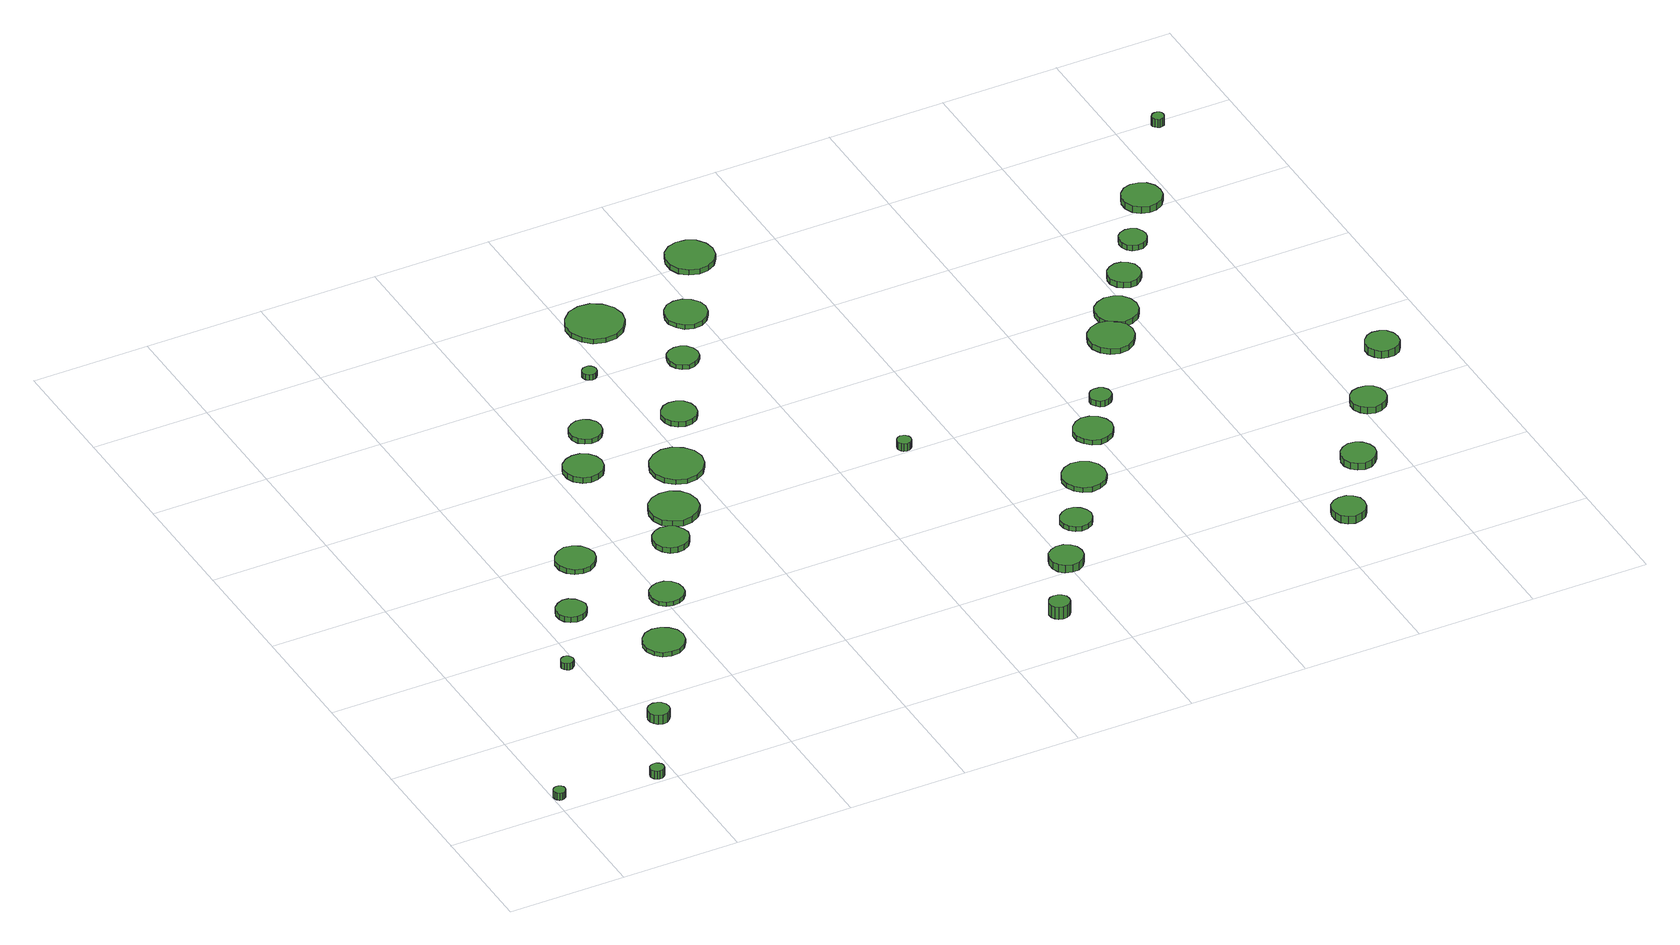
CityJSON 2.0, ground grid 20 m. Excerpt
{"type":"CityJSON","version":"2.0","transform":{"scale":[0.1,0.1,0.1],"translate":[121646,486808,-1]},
"CityObjects":{
"tree1":{"type":"SolitaryVegetationObject","attributes":{"function":"something"},"geometry":[{"type":"MultiSurface","lod":"1","boundaries":[[[0,1,2,3,4,5,6,7,8,9,10,11,12,13,14]],[[15,16,17,18,19,20,21,22,23,24,25,26,27,28,29]],[[0,29,28,1]],[[1,28,27,2]],[[2,27,26,3]],[[3,26,25,4]],[[4,25,24,5]],[[5,24,23,6]],[[6,23,22,7]],[[7,22,21,8]],[[8,21,20,9]],[[9,20,19,10]],[[10,19,18,11]],[[11,18,17,12]],[[12,17,16,13]],[[13,16,15,14]],[[14,15,29,0]]]}]},
"tree2":{"type":"SolitaryVegetationObject","attributes":{"function":"something"},"geometry":[{"type":"MultiSurface","lod":"1","boundaries":[[[30,31,32,33,34,35,36,37,38,39,40,41,42,43,44]],[[45,46,47,48,49,50,51,52,53,54,55,56,57,58,59]],[[30,59,58,31]],[[31,58,57,32]],[[32,57,56,33]],[[33,56,55,34]],[[34,55,54,35]],[[35,54,53,36]],[[36,53,52,37]],[[37,52,51,38]],[[38,51,50,39]],[[39,50,49,40]],[[40,49,48,41]],[[41,48,47,42]],[[42,47,46,43]],[[43,46,45,44]],[[44,45,59,30]]]}]},
"tree3":{"type":"SolitaryVegetationObject","attributes":{"function":"something"},"geometry":[{"type":"MultiSurface","lod":"1","boundaries":[[[60,61,62,63,64,65,66,67,68,69,70,71,72,73,74]],[[75,76,77,78,79,80,81,82,83,84,85,86,87,88,89]],[[60,89,88,61]],[[61,88,87,62]],[[62,87,86,63]],[[63,86,85,64]],[[64,85,84,65]],[[65,84,83,66]],[[66,83,82,67]],[[67,82,81,68]],[[68,81,80,69]],[[69,80,79,70]],[[70,79,78,71]],[[71,78,77,72]],[[72,77,76,73]],[[73,76,75,74]],[[74,75,89,60]]]}]},
"tree4":{"type":"SolitaryVegetationObject","attributes":{"function":"something"},"geometry":[{"type":"MultiSurface","lod":"1","boundaries":[[[90,91,92,93,94,95,96,97,98,99,100,101,102,103,104]],[[105,106,107,108,109,110,111,112,113,114,115,116,117,118,119]],[[90,119,118,91]],[[91,118,117,92]],[[92,117,116,93]],[[93,116,115,94]],[[94,115,114,95]],[[95,114,113,96]],[[96,113,112,97]],[[97,112,111,98]],[[98,111,110,99]],[[99,110,109,100]],[[100,109,108,101]],[[101,108,107,102]],[[102,107,106,103]],[[103,106,105,104]],[[104,105,119,90]]]}]},
"tree5":{"type":"SolitaryVegetationObject","attributes":{"function":"something"},"geometry":[{"type":"MultiSurface","lod":"1","boundaries":[[[120,121,122,123,124,125,126,127,128,129,130,131,132,133,134]],[[135,136,137,138,139,140,141,142,143,144,145,146,147,148,149]],[[120,149,148,121]],[[121,148,147,122]],[[122,147,146,123]],[[123,146,145,124]],[[124,145,144,125]],[[125,144,143,126]],[[126,143,142,127]],[[127,142,141,128]],[[128,141,140,129]],[[129,140,139,130]],[[130,139,138,131]],[[131,138,137,132]],[[132,137,136,133]],[[133,136,135,134]],[[134,135,149,120]]]}]},
"tree6":{"type":"SolitaryVegetationObject","attributes":{"function":"something"},"geometry":[{"type":"MultiSurface","lod":"1","boundaries":[[[150,151,152,153,154,155,156,157,158,159,160,161,162,163,164]],[[165,166,167,168,169,170,171,172,173,174,175,176,177,178,179]],[[150,179,178,151]],[[151,178,177,152]],[[152,177,176,153]],[[153,176,175,154]],[[154,175,174,155]],[[155,174,173,156]],[[156,173,172,157]],[[157,172,171,158]],[[158,171,170,159]],[[159,170,169,160]],[[160,169,168,161]],[[161,168,167,162]],[[162,167,166,163]],[[163,166,165,164]],[[164,165,179,150]]]}]},
"tree7":{"type":"SolitaryVegetationObject","attributes":{"function":"something"},"geometry":[{"type":"MultiSurface","lod":"1","boundaries":[[[180,181,182,183,184,185,186,187,188,189,190,191,192,193,194]],[[195,196,197,198,199,200,201,202,203,204,205,206,207,208,209]],[[180,209,208,181]],[[181,208,207,182]],[[182,207,206,183]],[[183,206,205,184]],[[184,205,204,185]],[[185,204,203,186]],[[186,203,202,187]],[[187,202,201,188]],[[188,201,200,189]],[[189,200,199,190]],[[190,199,198,191]],[[191,198,197,192]],[[192,197,196,193]],[[193,196,195,194]],[[194,195,209,180]]]}]},
"tree8":{"type":"SolitaryVegetationObject","attributes":{"function":"something"},"geometry":[{"type":"MultiSurface","lod":"1","boundaries":[[[210,211,212,213,214,215,216,217,218,219,220,221,222,223,224]],[[225,226,227,228,229,230,231,232,233,234,235,236,237,238,239]],[[210,239,238,211]],[[211,238,237,212]],[[212,237,236,213]],[[213,236,235,214]],[[214,235,234,215]],[[215,234,233,216]],[[216,233,232,217]],[[217,232,231,218]],[[218,231,230,219]],[[219,230,229,220]],[[220,229,228,221]],[[221,228,227,222]],[[222,227,226,223]],[[223,226,225,224]],[[224,225,239,210]]]}]},
"tree9":{"type":"SolitaryVegetationObject","attributes":{"function":"something"}},
"tree10":{"type":"SolitaryVegetationObject","attributes":{"function":"something"},"geometry":[{"type":"MultiSurface","lod":"1","boundaries":[[[240,241,242,243,244,245,246,247,248,249,250,251,252,253,254]],[[255,256,257,258,259,260,261,262,263,264,265,266,267,268,269]],[[240,269,268,241]],[[241,268,267,242]],[[242,267,266,243]],[[243,266,265,244]],[[244,265,264,245]],[[245,264,263,246]],[[246,263,262,247]],[[247,262,261,248]],[[248,261,260,249]],[[249,260,259,250]],[[250,259,258,251]],[[251,258,257,252]],[[252,257,256,253]],[[253,256,255,254]],[[254,255,269,240]]]}]},
"tree11":{"type":"SolitaryVegetationObject","attributes":{"function":"something"},"geometry":[{"type":"MultiSurface","lod":"1","boundaries":[[[270,271,272,273,274,275,276,277,278,279,280,281,282,283,284]],[[285,286,287,288,289,290,291,292,293,294,295,296,297,298,299]],[[270,299,298,271]],[[271,298,297,272]],[[272,297,296,273]],[[273,296,295,274]],[[274,295,294,275]],[[275,294,293,276]],[[276,293,292,277]],[[277,292,291,278]],[[278,291,290,279]],[[279,290,289,280]],[[280,289,288,281]],[[281,288,287,282]],[[282,287,286,283]],[[283,286,285,284]],[[284,285,299,270]]]}]},
"tree12":{"type":"SolitaryVegetationObject","attributes":{"function":"something"},"geometry":[{"type":"MultiSurface","lod":"1","boundaries":[[[300,301,302,303,304,305,306,307,308,309,310,311,312,313,314]],[[315,316,317,318,319,320,321,322,323,324,325,326,327,328,329]],[[300,329,328,301]],[[301,328,327,302]],[[302,327,326,303]],[[303,326,325,304]],[[304,325,324,305]],[[305,324,323,306]],[[306,323,322,307]],[[307,322,321,308]],[[308,321,320,309]],[[309,320,319,310]],[[310,319,318,311]],[[311,318,317,312]],[[312,317,316,313]],[[313,316,315,314]],[[314,315,329,300]]]}]},
"tree13":{"type":"SolitaryVegetationObject","attributes":{"function":"something"},"geometry":[{"type":"MultiSurface","lod":"1","boundaries":[[[330,331,332,333,334,335,336,337,338,339,340,341,342,343,344]],[[345,346,347,348,349,350,351,352,353,354,355,356,357,358,359]],[[330,359,358,331]],[[331,358,357,332]],[[332,357,356,333]],[[333,356,355,334]],[[334,355,354,335]],[[335,354,353,336]],[[336,353,352,337]],[[337,352,351,338]],[[338,351,350,339]],[[339,350,349,340]],[[340,349,348,341]],[[341,348,347,342]],[[342,347,346,343]],[[343,346,345,344]],[[344,345,359,330]]]}]},
"tree14":{"type":"SolitaryVegetationObject","attributes":{"function":"something"},"geometry":[{"type":"MultiSurface","lod":"1","boundaries":[[[360,361,362,363,364,365,366,367,368,369,370,371,372,373,374]],[[375,376,377,378,379,380,381,382,383,384,385,386,387,388,389]],[[360,389,388,361]],[[361,388,387,362]],[[362,387,386,363]],[[363,386,385,364]],[[364,385,384,365]],[[365,384,383,366]],[[366,383,382,367]],[[367,382,381,368]],[[368,381,380,369]],[[369,380,379,370]],[[370,379,378,371]],[[371,378,377,372]],[[372,377,376,373]],[[373,376,375,374]],[[374,375,389,360]]]}]},
"tree15":{"type":"SolitaryVegetationObject","attributes":{"function":"something"},"geometry":[{"type":"MultiSurface","lod":"1","boundaries":[[[390,391,392,393,394,395,396,397,398,399,400,401,402,403,404]],[[405,406,407,408,409,410,411,412,413,414,415,416,417,418,419]],[[390,419,418,391]],[[391,418,417,392]],[[392,417,416,393]],[[393,416,415,394]],[[394,415,414,395]],[[395,414,413,396]],[[396,413,412,397]],[[397,412,411,398]],[[398,411,410,399]],[[399,410,409,400]],[[400,409,408,401]],[[401,408,407,402]],[[402,407,406,403]],[[403,406,405,404]],[[404,405,419,390]]]}]},
"tree16":{"type":"SolitaryVegetationObject","attributes":{"function":"something"},"geometry":[{"type":"MultiSurface","lod":"1","boundaries":[[[420,421,422,423,424,425,426,427,428,429,430,431,432,433,434]],[[435,436,437,438,439,440,441,442,443,444,445,446,447,448,449]],[[420,449,448,421]],[[421,448,447,422]],[[422,447,446,423]],[[423,446,445,424]],[[424,445,444,425]],[[425,444,443,426]],[[426,443,442,427]],[[427,442,441,428]],[[428,441,440,429]],[[429,440,439,430]],[[430,439,438,431]],[[431,438,437,432]],[[432,437,436,433]],[[433,436,435,434]],[[434,435,449,420]]]}]},
"tree17":{"type":"SolitaryVegetationObject","attributes":{"function":"something"},"geometry":[{"type":"MultiSurface","lod":"1","boundaries":[[[450,451,452,453,454,455,456,457,458,459,460,461,462,463,464]],[[465,466,467,468,469,470,471,472,473,474,475,476,477,478,479]],[[450,479,478,451]],[[451,478,477,452]],[[452,477,476,453]],[[453,476,475,454]],[[454,475,474,455]],[[455,474,473,456]],[[456,473,472,457]],[[457,472,471,458]],[[458,471,470,459]],[[459,470,469,460]],[[460,469,468,461]],[[461,468,467,462]],[[462,467,466,463]],[[463,466,465,464]],[[464,465,479,450]]]}]},
"tree18":{"type":"SolitaryVegetationObject","attributes":{"function":"something"},"geometry":[{"type":"MultiSurface","lod":"1","boundaries":[[[480,481,482,483,484,485,486,487,488,489,490,491,492,493,494]],[[495,496,497,498,499,500,501,502,503,504,505,506,507,508,509]],[[480,509,508,481]],[[481,508,507,482]],[[482,507,506,483]],[[483,506,505,484]],[[484,505,504,485]],[[485,504,503,486]],[[486,503,502,487]],[[487,502,501,488]],[[488,501,500,489]],[[489,500,499,490]],[[490,499,498,491]],[[491,498,497,492]],[[492,497,496,493]],[[493,496,495,494]],[[494,495,509,480]]]}]},
"tree19":{"type":"SolitaryVegetationObject","attributes":{"function":"something"},"geometry":[{"type":"MultiSurface","lod":"1","boundaries":[[[510,511,512,513,514,515,516,517,518,519,520,521,522,523,524]],[[525,526,527,528,529,530,531,532,533,534,535,536,537,538,539]],[[510,539,538,511]],[[511,538,537,512]],[[512,537,536,513]],[[513,536,535,514]],[[514,535,534,515]],[[515,534,533,516]],[[516,533,532,517]],[[517,532,531,518]],[[518,531,530,519]],[[519,530,529,520]],[[520,529,528,521]],[[521,528,527,522]],[[522,527,526,523]],[[523,526,525,524]],[[524,525,539,510]]]}]},
"tree20":{"type":"SolitaryVegetationObject","attributes":{"function":"something"},"geometry":[{"type":"MultiSurface","lod":"1","boundaries":[[[540,541,542,543,544,545,546,547,548,549,550,551,552,553,554]],[[555,556,557,558,559,560,561,562,563,564,565,566,567,568,569]],[[540,569,568,541]],[[541,568,567,542]],[[542,567,566,543]],[[543,566,565,544]],[[544,565,564,545]],[[545,564,563,546]],[[546,563,562,547]],[[547,562,561,548]],[[548,561,560,549]],[[549,560,559,550]],[[550,559,558,551]],[[551,558,557,552]],[[552,557,556,553]],[[553,556,555,554]],[[554,555,569,540]]]}]},
"tree21":{"type":"SolitaryVegetationObject","attributes":{"function":"something"},"geometry":[{"type":"MultiSurface","lod":"1","boundaries":[[[570,571,572,573,574,575,576,577,578,579,580,581,582,583,584]],[[585,586,587,588,589,590,591,592,593,594,595,596,597,598,599]],[[570,599,598,571]],[[571,598,597,572]],[[572,597,596,573]],[[573,596,595,574]],[[574,595,594,575]],[[575,594,593,576]],[[576,593,592,577]],[[577,592,591,578]],[[578,591,590,579]],[[579,590,589,580]],[[580,589,588,581]],[[581,588,587,582]],[[582,587,586,583]],[[583,586,585,584]],[[584,585,599,570]]]}]},
"tree22":{"type":"SolitaryVegetationObject","attributes":{"function":"something"},"geometry":[{"type":"MultiSurface","lod":"1","boundaries":[[[600,601,602,603,604,605,606,607,608,609,610,611,612,613,614]],[[615,616,617,618,619,620,621,622,623,624,625,626,627,628,629]],[[600,629,628,601]],[[601,628,627,602]],[[602,627,626,603]],[[603,626,625,604]],[[604,625,624,605]],[[605,624,623,606]],[[606,623,622,607]],[[607,622,621,608]],[[608,621,620,609]],[[609,620,619,610]],[[610,619,618,611]],[[611,618,617,612]],[[612,617,616,613]],[[613,616,615,614]],[[614,615,629,600]]]}]},
"tree23":{"type":"SolitaryVegetationObject","attributes":{"function":"something"}},
"tree24":{"type":"SolitaryVegetationObject","attributes":{"function":"something"},"geometry":[{"type":"MultiSurface","lod":"1","boundaries":[[[630,631,632,633,634,635,636,637,638,639,640,641,642,643,644]],[[645,646,647,648,649,650,651,652,653,654,655,656,657,658,659]],[[630,659,658,631]],[[631,658,657,632]],[[632,657,656,633]],[[633,656,655,634]],[[634,655,654,635]],[[635,654,653,636]],[[636,653,652,637]],[[637,652,651,638]],[[638,651,650,639]],[[639,650,649,640]],[[640,649,648,641]],[[641,648,647,642]],[[642,647,646,643]],[[643,646,645,644]],[[644,645,659,630]]]}]},
"tree25":{"type":"SolitaryVegetationObject","attributes":{"function":"something"},"geometry":[{"type":"MultiSurface","lod":"1","boundaries":[[[660,661,662,663,664,665,666,667,668,669,670,671,672,673,674]],[[675,676,677,678,679,680,681,682,683,684,685,686,687,688,689]],[[660,689,688,661]],[[661,688,687,662]],[[662,687,686,663]],[[663,686,685,664]],[[664,685,684,665]],[[665,684,683,666]],[[666,683,682,667]],[[667,682,681,668]],[[668,681,680,669]],[[669,680,679,670]],[[670,679,678,671]],[[671,678,677,672]],[[672,677,676,673]],[[673,676,675,674]],[[674,675,689,660]]]}]},
"tree26":{"type":"SolitaryVegetationObject","attributes":{"function":"something"},"geometry":[{"type":"MultiSurface","lod":"1","boundaries":[[[690,691,692,693,694,695,696,697,698,699,700,701,702,703,704]],[[705,706,707,708,709,710,711,712,713,714,715,716,717,718,719]],[[690,719,718,691]],[[691,718,717,692]],[[692,717,716,693]],[[693,716,715,694]],[[694,715,714,695]],[[695,714,713,696]],[[696,713,712,697]],[[697,712,711,698]],[[698,711,710,699]],[[699,710,709,700]],[[700,709,708,701]],[[701,708,707,702]],[[702,707,706,703]],[[703,706,705,704]],[[704,705,719,690]]]}]},
"tree27":{"type":"SolitaryVegetationObject","attributes":{"function":"something"},"geometry":[{"type":"MultiSurface","lod":"1","boundaries":[[[720,721,722,723,724,725,726,727,728,729,730,731,732,733,734]],[[735,736,737,738,739,740,741,742,743,744,745,746,747,748,749]],[[720,749,748,721]],[[721,748,747,722]],[[722,747,746,723]],[[723,746,745,724]],[[724,745,744,725]],[[725,744,743,726]],[[726,743,742,727]],[[727,742,741,728]],[[728,741,740,729]],[[729,740,739,730]],[[730,739,738,731]],[[731,738,737,732]],[[732,737,736,733]],[[733,736,735,734]],[[734,735,749,720]]]}]},
"tree28":{"type":"SolitaryVegetationObject","attributes":{"function":"something"},"geometry":[{"type":"MultiSurface","lod":"1","boundaries":[[[750,751,752,753,754,755,756,757,758,759,760,761,762,763,764]],[[765,766,767,768,769,770,771,772,773,774,775,776,777,778,779]],[[750,779,778,751]],[[751,778,777,752]],[[752,777,776,753]],[[753,776,775,754]],[[754,775,774,755]],[[755,774,773,756]],[[756,773,772,757]],[[757,772,771,758]],[[758,771,770,759]],[[759,770,769,760]],[[760,769,768,761]],[[761,768,767,762]],[[762,767,766,763]],[[763,766,765,764]],[[764,765,779,750]]]}]},
"tree29":{"type":"SolitaryVegetationObject","attributes":{"function":"something"},"geometry":[{"type":"MultiSurface","lod":"1","boundaries":[[[780,781,782,783,784,785,786,787,788,789,790,791,792,793,794]],[[795,796,797,798,799,800,801,802,803,804,805,806,807,808,809]],[[780,809,808,781]],[[781,808,807,782]],[[782,807,806,783]],[[783,806,805,784]],[[784,805,804,785]],[[785,804,803,786]],[[786,803,802,787]],[[787,802,801,788]],[[788,801,800,789]],[[789,800,799,790]],[[790,799,798,791]],[[791,798,797,792]],[[792,797,796,793]],[[793,796,795,794]],[[794,795,809,780]]]}]},
"tree30":{"type":"SolitaryVegetationObject","attributes":{"function":"something"},"geometry":[{"type":"MultiSurface","lod":"1","boundaries":[[[810,811,812,813,814,815,816,817,818,819,820,821,822,823,824]],[[825,826,827,828,829,830,831,832,833,834,835,836,837,838,839]],[[810,839,838,811]],[[811,838,837,812]],[[812,837,836,813]],[[813,836,835,814]],[[814,835,834,815]],[[815,834,833,816]],[[816,833,832,817]],[[817,832,831,818]],[[818,831,830,819]],[[819,830,829,820]],[[820,829,828,821]],[[821,828,827,822]],[[822,827,826,823]],[[823,826,825,824]],[[824,825,839,810]]]}]},
"tree31":{"type":"SolitaryVegetationObject","attributes":{"function":"something"},"geometry":[{"type":"MultiSurface","lod":"1","boundaries":[[[840,841,842,843,844,845,846,847,848,849,850,851,852,853,854]],[[855,856,857,858,859,860,861,862,863,864,865,866,867,868,869]],[[840,869,868,841]],[[841,868,867,842]],[[842,867,866,843]],[[843,866,865,844]],[[844,865,864,845]],[[845,864,863,846]],[[846,863,862,847]],[[847,862,861,848]],[[848,861,860,849]],[[849,860,859,850]],[[850,859,858,851]],[[851,858,857,852]],[[852,857,856,853]],[[853,856,855,854]],[[854,855,869,840]]]}]},
"tree32":{"type":"SolitaryVegetationObject","attributes":{"function":"something"},"geometry":[{"type":"MultiSurface","lod":"1","boundaries":[[[870,871,872,873,874,875,876,877,878,879,880,881,882,883,884]],[[885,886,887,888,889,890,891,892,893,894,895,896,897,898,899]],[[870,899,898,871]],[[871,898,897,872]],[[872,897,896,873]],[[873,896,895,874]],[[874,895,894,875]],[[875,894,893,876]],[[876,893,892,877]],[[877,892,891,878]],[[878,891,890,879]],[[879,890,889,880]],[[880,889,888,881]],[[881,888,887,882]],[[882,887,886,883]],[[883,886,885,884]],[[884,885,899,870]]]}]},
"tree33":{"type":"SolitaryVegetationObject","attributes":{"function":"something"},"geometry":[{"type":"MultiSurface","lod":"1","boundaries":[[[900,901,902,903,904,905,906,907,908,909,910,911,912,913,914]],[[915,916,917,918,919,920,921,922,923,924,925,926,927,928,929]],[[900,929,928,901]],[[901,928,927,902]],[[902,927,926,903]],[[903,926,925,904]],[[904,925,924,905]],[[905,924,923,906]],[[906,923,922,907]],[[907,922,921,908]],[[908,921,920,909]],[[909,920,919,910]],[[910,919,918,911]],[[911,918,917,912]],[[912,917,916,913]],[[913,916,915,914]],[[914,915,929,900]]]}]},
"tree34":{"type":"SolitaryVegetationObject","attributes":{"function":"something"},"geometry":[{"type":"MultiSurface","lod":"1","boundaries":[[[930,931,932,933,934,935,936,937,938,939,940,941,942,943,944]],[[945,946,947,948,949,950,951,952,953,954,955,956,957,958,959]],[[930,959,958,931]],[[931,958,957,932]],[[932,957,956,933]],[[933,956,955,934]],[[934,955,954,935]],[[935,954,953,936]],[[936,953,952,937]],[[937,952,951,938]],[[938,951,950,939]],[[939,950,949,940]],[[940,949,948,941]],[[941,948,947,942]],[[942,947,946,943]],[[943,946,945,944]],[[944,945,959,930]]]}]},
"tree35":{"type":"SolitaryVegetationObject","attributes":{"function":"something"}},
"tree36":{"type":"SolitaryVegetationObject","attributes":{"function":"something"},"geometry":[{"type":"MultiSurface","lod":"1","boundaries":[[[960,961,962,963,964,965,966,967,968,969,970,971,972,973,974]],[[975,976,977,978,979,980,981,982,983,984,985,986,987,988,989]],[[960,989,988,961]],[[961,988,987,962]],[[962,987,986,963]],[[963,986,985,964]],[[964,985,984,965]],[[965,984,983,966]],[[966,983,982,967]],[[967,982,981,968]],[[968,981,980,969]],[[969,980,979,970]],[[970,979,978,971]],[[971,978,977,972]],[[972,977,976,973]],[[973,976,975,974]],[[974,975,989,960]]]}]},
"tree37":{"type":"SolitaryVegetationObject","attributes":{"function":"something"}},
"tree38":{"type":"SolitaryVegetationObject","attributes":{"function":"something"},"geometry":[{"type":"MultiSurface","lod":"1","boundaries":[[[990,991,992,993,994,995,996,997,998,999,1000,1001,1002,1003,1004]],[[1005,1006,1007,1008,1009,1010,1011,1012,1013,1014,1015,1016,1017,1018,1019]],[[990,1019,1018,991]],[[991,1018,1017,992]],[[992,1017,1016,993]],[[993,1016,1015,994]],[[994,1015,1014,995]],[[995,1014,1013,996]],[[996,1013,1012,997]],[[997,1012,1011,998]],[[998,1011,1010,999]],[[999,1010,1009,1000]],[[1000,1009,1008,1001]],[[1001,1008,1007,1002]],[[1002,1007,1006,1003]],[[1003,1006,1005,1004]],[[1004,1005,1019,990]]]}]},
"tree39":{"type":"SolitaryVegetationObject","attributes":{"function":"something"},"geometry":[{"type":"MultiSurface","lod":"1","boundaries":[[[1020,1021,1022,1023,1024,1025,1026,1027,1028,1029,1030,1031,1032,1033,1034]],[[1035,1036,1037,1038,1039,1040,1041,1042,1043,1044,1045,1046,1047,1048,1049]],[[1020,1049,1048,1021]],[[1021,1048,1047,1022]],[[1022,1047,1046,1023]],[[1023,1046,1045,1024]],[[1024,1045,1044,1025]],[[1025,1044,1043,1026]],[[1026,1043,1042,1027]],[[1027,1042,1041,1028]],[[1028,1041,1040,1029]],[[1029,1040,1039,1030]],[[1030,1039,1038,1031]],[[1031,1038,1037,1032]],[[1032,1037,1036,1033]],[[1033,1036,1035,1034]],[[1034,1035,1049,1020]]]}]},
"tree40":{"type":"SolitaryVegetationObject","attributes":{"function":"something"}},
"tree41":{"type":"SolitaryVegetationObject","attributes":{"function":"something"}},
"tree42":{"type":"SolitaryVegetationObject","attributes":{"function":"something"},"geometry":[{"type":"MultiSurface","lod":"1","boundaries":[[[1050,1051,1052,1053,1054,1055,1056,1057,1058,1059,1060,1061,1062,1063,1064]],[[1065,1066,1067,1068,1069,1070,1071,1072,1073,1074,1075,1076,1077,1078,1079]],[[1050,1079,1078,1051]],[[1051,1078,1077,1052]],[[1052,1077,1076,1053]],[[1053,1076,1075,1054]],[[1054,1075,1074,1055]],[[1055,1074,1073,1056]],[[1056,1073,1072,1057]],[[1057,1072,1071,1058]],[[1058,1071,1070,1059]],[[1059,1070,1069,1060]],[[1060,1069,1068,1061]],[[1061,1068,1067,1062]],[[1062,1067,1066,1063]],[[1063,1066,1065,1064]],[[1064,1065,1079,1050]]]}]}
},
"vertices":[
[20,34,21],[19,38,21],[17,42,21],[13,44,21],[9,44,21],[5,43,21],[2,40,21],[0,36,21],[0,32,21],[2,28,21],[5,25,21],[9,24,21],[13,24,21],[17,27,21],[19,30,21],[19,30,8],[17,27,8],[13,24,8],[9,24,8],[5,25,8],[2,28,8],[0,32,8],[0,36,8],[2,40,8],[5,43,8],[9,44,8],[13,44,8],[17,42,8],[19,38,8],[20,34,8],
[183,14,23],[182,19,23],[179,22,23],[175,25,23],[170,25,23],[166,24,23],[162,21,23],[160,16,23],[160,12,23],[162,7,23],[166,4,23],[170,3,23],[175,3,23],[179,6,23],[182,9,23],[182,9,8],[179,6,8],[175,3,8],[170,3,8],[166,4,8],[162,7,8],[160,12,8],[160,16,8],[162,21,8],[166,24,8],[170,25,8],[175,25,8],[179,22,8],[182,19,8],[183,14,8],
[193,338,19],[192,342,19],[189,346,19],[186,348,19],[181,348,19],[177,347,19],[174,344,19],[172,340,19],[172,336,19],[174,332,19],[177,329,19],[181,327,19],[186,328,19],[189,330,19],[192,333,19],[192,333,7],[189,330,7],[186,328,7],[181,327,7],[177,329,7],[174,332,7],[172,336,7],[172,340,7],[174,344,7],[177,347,7],[181,348,7],[186,348,7],[189,346,7],[192,342,7],[193,338,7],
[262,148,25],[261,155,25],[256,162,25],[250,165,25],[243,166,25],[235,164,25],[230,159,25],[227,152,25],[227,144,25],[230,138,25],[235,133,25],[243,130,25],[250,131,25],[256,135,25],[261,141,25],[261,141,8],[256,135,8],[250,131,8],[243,130,8],[235,133,8],[230,138,8],[227,144,8],[227,152,8],[230,159,8],[235,164,8],[243,166,8],[250,165,8],[256,162,8],[261,155,8],[262,148,8],
[279,460,17],[276,470,17],[270,478,17],[261,484,17],[251,485,17],[241,481,17],[233,474,17],[229,465,17],[229,454,17],[233,445,17],[241,438,17],[251,435,17],[261,436,17],[270,441,17],[276,449,17],[276,449,7],[270,441,7],[261,436,7],[251,435,7],[241,438,7],[233,445,7],[229,454,7],[229,465,7],[233,474,7],[241,481,7],[251,485,7],[261,484,7],[270,478,7],[276,470,7],[279,460,7],
[377,319,16],[374,333,16],[365,344,16],[353,351,16],[339,353,16],[325,349,16],[315,339,16],[309,326,16],[309,312,16],[315,299,16],[325,289,16],[339,285,16],[353,286,16],[365,293,16],[374,305,16],[374,305,8],[365,293,8],[353,286,8],[339,285,8],[325,289,8],[315,299,8],[309,312,8],[309,326,8],[315,339,8],[325,349,8],[339,353,8],[353,351,8],[365,344,8],[374,333,8],[377,319,8],
[355,577,16],[352,590,16],[344,601,16],[332,608,16],[319,610,16],[306,605,16],[296,596,16],[290,584,16],[290,570,16],[296,558,16],[306,549,16],[319,545,16],[332,546,16],[344,553,16],[352,564,16],[352,564,7],[344,553,7],[332,546,7],[319,545,7],[306,549,7],[296,558,7],[290,570,7],[290,584,7],[296,596,7],[306,605,7],[319,610,7],[332,608,7],[344,601,7],[352,590,7],[355,577,7],
[435,432,15],[433,443,15],[426,453,15],[416,459,15],[404,460,15],[393,456,15],[384,449,15],[379,438,15],[379,426,15],[384,415,15],[393,407,15],[404,404,15],[416,405,15],[426,411,15],[433,420,15],[433,420,7],[426,411,7],[416,405,7],[404,404,7],[393,407,7],[384,415,7],[379,426,7],[379,438,7],[384,449,7],[393,456,7],[404,460,7],[416,459,7],[426,453,7],[433,443,7],[435,432,7],
[510,557,16],[507,569,16],[500,579,16],[489,585,16],[477,587,16],[465,583,16],[456,575,16],[451,563,16],[451,551,16],[456,540,16],[465,531,16],[477,528,16],[489,529,16],[500,535,16],[507,545,16],[507,545,6],[500,535,6],[489,529,6],[477,528,6],[465,531,6],[456,540,6],[451,551,6],[451,563,6],[456,575,6],[465,583,6],[477,587,6],[489,585,6],[500,579,6],[507,569,6],[510,557,6],
[480,789,16],[477,802,16],[469,813,16],[457,820,16],[444,821,16],[431,817,16],[420,808,16],[415,796,16],[415,782,16],[420,770,16],[431,760,16],[444,756,16],[457,758,16],[469,764,16],[477,775,16],[477,775,6],[469,764,6],[457,758,6],[444,756,6],[431,760,6],[420,770,6],[415,782,6],[415,796,6],[420,808,6],[431,817,6],[444,821,6],[457,820,6],[469,813,6],[477,802,6],[480,789,6],
[562,627,17],[559,644,17],[549,657,17],[534,666,17],[517,667,17],[501,662,17],[488,651,17],[482,635,17],[482,618,17],[488,603,17],[501,592,17],[517,586,17],[534,588,17],[549,597,17],[559,610,17],[559,610,6],[549,597,6],[534,588,6],[517,586,6],[501,592,6],[488,603,6],[482,618,6],[482,635,6],[488,651,6],[501,662,6],[517,667,6],[534,666,6],[549,657,6],[559,644,6],[562,627,6],
[522,873,16],[520,884,16],[513,893,16],[504,899,16],[492,900,16],[482,896,16],[473,889,16],[469,879,16],[469,867,16],[473,857,16],[482,850,16],[492,846,16],[504,847,16],[513,853,16],[520,862,16],[520,862,7],[513,853,7],[504,847,7],[492,846,7],[482,850,7],[473,857,7],[469,867,7],[469,879,7],[473,889,7],[482,896,7],[492,900,7],[504,899,7],[513,893,7],[520,884,7],[522,873,7],
[624,728,15],[620,746,15],[609,760,15],[594,770,15],[575,772,15],[558,766,15],[544,754,15],[537,737,15],[537,719,15],[544,702,15],[558,690,15],[575,684,15],[594,686,15],[609,695,15],[620,710,15],[620,710,6],[609,695,6],[594,686,6],[575,684,6],[558,690,6],[544,702,6],[537,719,6],[537,737,6],[544,754,6],[558,766,6],[575,772,6],[594,770,6],[609,760,6],[620,746,6],[624,728,6],
[585,1008,17],[584,1013,17],[581,1017,17],[577,1020,17],[572,1020,17],[567,1019,17],[563,1015,17],[561,1011,17],[561,1006,17],[563,1001,17],[567,998,17],[572,996,17],[577,997,17],[581,999,17],[584,1003,17],[584,1003,7],[581,999,7],[577,997,7],[572,996,7],[567,998,7],[563,1001,7],[561,1006,7],[561,1011,7],[563,1015,7],[567,1019,7],[572,1020,7],[577,1020,7],[581,1017,7],[584,1013,7],[585,1008,7],
[675,848,16],[673,859,16],[666,869,16],[655,875,16],[643,876,16],[632,873,16],[623,864,16],[618,854,16],[618,842,16],[623,831,16],[632,823,16],[643,819,16],[655,820,16],[666,826,16],[673,836,16],[673,836,7],[666,826,7],[655,820,7],[643,819,7],[632,823,7],[623,831,7],[618,842,7],[618,854,7],[623,864,7],[632,873,7],[643,876,7],[655,875,7],[666,869,7],[673,859,7],[675,848,7],
[945,107,30],[944,114,30],[939,120,30],[933,123,30],[926,124,30],[919,122,30],[914,117,30],[911,110,30],[911,103,30],[914,97,30],[919,92,30],[926,90,30],[933,91,30],[939,94,30],[944,100,30],[944,100,7],[939,94,7],[933,91,7],[926,90,7],[919,92,7],[914,97,7],[911,103,7],[911,110,7],[914,117,7],[919,122,7],[926,124,7],[933,123,7],[939,120,7],[944,114,7],[945,107,7],
[689,1120,17],[685,1140,17],[673,1156,17],[656,1166,17],[636,1168,17],[617,1162,17],[603,1148,17],[594,1130,17],[594,1110,17],[603,1092,17],[617,1079,17],[636,1073,17],[656,1075,17],[673,1085,17],[685,1101,17],[685,1101,8],[673,1085,8],[656,1075,8],[636,1073,8],[617,1079,8],[603,1092,8],[594,1110,8],[594,1130,8],[603,1148,8],[617,1162,8],[636,1168,8],[656,1166,8],[673,1156,8],[685,1140,8],[689,1120,8],
[748,978,15],[746,989,15],[739,998,15],[730,1003,15],[719,1004,15],[709,1001,15],[701,994,15],[697,984,15],[697,973,15],[701,963,15],[709,956,15],[719,952,15],[730,954,15],[739,959,15],[746,968,15],[746,968,7],[739,959,7],[730,954,7],[719,952,7],[709,956,7],[701,963,7],[697,973,7],[697,984,7],[701,994,7],[709,1001,7],[719,1004,7],[730,1003,7],[739,998,7],[746,989,7],[748,978,7],
[1028,222,21],[1026,234,21],[1019,243,21],[1009,249,21],[997,250,21],[986,246,21],[977,239,21],[973,228,21],[973,216,21],[977,205,21],[986,198,21],[997,194,21],[1009,195,21],[1019,201,21],[1026,211,21],[1026,211,7],[1019,201,7],[1009,195,7],[997,194,7],[986,198,7],[977,205,7],[973,216,7],[973,228,7],[977,239,7],[986,246,7],[997,250,7],[1009,249,7],[1019,243,7],[1026,234,7],[1028,222,7],
[931,612,21],[930,617,21],[927,621,21],[923,623,21],[918,624,21],[913,622,21],[910,619,21],[908,614,21],[908,610,21],[910,605,21],[913,602,21],[918,600,21],[923,601,21],[927,603,21],[930,607,21],[930,607,7],[927,603,7],[923,601,7],[918,600,7],[913,602,7],[910,605,7],[908,610,7],[908,614,7],[910,619,7],[913,622,7],[918,624,7],[923,623,7],[927,621,7],[930,617,7],[931,612,7],
[815,1079,15],[812,1093,15],[803,1105,15],[791,1113,15],[776,1114,15],[762,1110,15],[752,1100,15],[746,1086,15],[746,1072,15],[752,1059,15],[762,1049,15],[776,1044,15],[791,1046,15],[803,1053,15],[812,1065,15],[812,1065,7],[803,1053,7],[791,1046,7],[776,1044,7],[762,1049,7],[752,1059,7],[746,1072,7],[746,1086,7],[752,1100,7],[762,1110,7],[776,1114,7],[791,1113,7],[803,1105,7],[812,1093,7],[815,1079,7],
[1091,311,16],[1088,321,16],[1082,330,16],[1072,336,16],[1061,337,16],[1051,333,16],[1043,326,16],[1038,316,16],[1038,305,16],[1043,295,16],[1051,288,16],[1061,284,16],[1072,286,16],[1082,291,16],[1088,300,16],[1088,300,7],[1082,291,7],[1072,286,7],[1061,284,7],[1051,288,7],[1043,295,7],[1038,305,7],[1038,316,7],[1043,326,7],[1051,333,7],[1061,337,7],[1072,336,7],[1082,330,7],[1088,321,7],[1091,311,7],
[895,1209,17],[892,1225,17],[882,1239,17],[867,1247,17],[851,1249,17],[835,1244,17],[822,1233,17],[816,1217,17],[816,1200,17],[822,1185,17],[835,1174,17],[851,1169,17],[867,1171,17],[882,1179,17],[892,1192,17],[892,1192,7],[882,1179,7],[867,1171,7],[851,1169,7],[835,1174,7],[822,1185,7],[816,1200,7],[816,1217,7],[822,1233,7],[835,1244,7],[851,1249,7],[867,1247,7],[882,1239,7],[892,1225,7],[895,1209,7],
[1164,407,15],[1161,422,15],[1152,434,15],[1139,441,15],[1124,443,15],[1110,438,15],[1099,428,15],[1093,414,15],[1093,400,15],[1099,386,15],[1110,376,15],[1124,371,15],[1139,373,15],[1152,380,15],[1161,392,15],[1161,392,6],[1152,380,6],[1139,373,6],[1124,371,6],[1110,376,6],[1099,386,6],[1093,400,6],[1093,414,6],[1099,428,6],[1110,438,6],[1124,443,6],[1139,441,6],[1152,434,6],[1161,422,6],[1164,407,6],
[1231,510,15],[1228,523,15],[1220,534,15],[1208,541,15],[1195,543,15],[1182,538,15],[1172,529,15],[1166,517,15],[1166,503,15],[1172,491,15],[1182,482,15],[1195,477,15],[1208,479,15],[1220,486,15],[1228,497,15],[1228,497,6],[1220,486,6],[1208,479,6],[1195,477,6],[1182,482,6],[1172,491,6],[1166,503,6],[1166,517,6],[1172,529,6],[1182,538,6],[1195,543,6],[1208,541,6],[1220,534,6],[1228,523,6],[1231,510,6],
[1267,582,17],[1266,589,17],[1261,596,17],[1255,599,17],[1247,600,17],[1240,598,17],[1235,593,17],[1231,586,17],[1231,578,17],[1235,571,17],[1240,566,17],[1247,564,17],[1255,565,17],[1261,569,17],[1266,575,17],[1266,575,6],[1261,569,6],[1255,565,6],[1247,564,6],[1240,566,6],[1235,571,6],[1231,578,6],[1231,586,6],[1235,593,6],[1240,598,6],[1247,600,6],[1255,599,6],[1261,596,6],[1266,589,6],[1267,582,6],
[1479,133,21],[1477,145,21],[1470,154,21],[1460,160,21],[1448,161,21],[1437,158,21],[1428,150,21],[1424,139,21],[1424,128,21],[1428,117,21],[1437,109,21],[1448,105,21],[1460,107,21],[1470,112,21],[1477,122,21],[1477,122,7],[1470,112,7],[1460,107,7],[1448,105,7],[1437,109,7],[1428,117,7],[1424,128,7],[1424,139,7],[1428,150,7],[1437,158,7],[1448,161,7],[1460,160,7],[1470,154,7],[1477,145,7],[1479,133,7],
[1376,716,16],[1373,731,16],[1363,744,16],[1350,752,16],[1334,754,16],[1319,749,16],[1307,738,16],[1301,724,16],[1301,708,16],[1307,694,16],[1319,683,16],[1334,678,16],[1350,680,16],[1363,688,16],[1373,701,16],[1373,701,6],[1363,688,6],[1350,680,6],[1334,678,6],[1319,683,6],[1307,694,6],[1301,708,6],[1301,724,6],[1307,738,6],[1319,749,6],[1334,754,6],[1350,752,6],[1363,744,6],[1373,731,6],[1376,716,6],
[1560,254,20],[1557,266,20],[1550,276,20],[1540,282,20],[1528,283,20],[1517,279,20],[1508,271,20],[1503,260,20],[1503,248,20],[1508,237,20],[1517,229,20],[1528,225,20],[1540,227,20],[1550,233,20],[1557,242,20],[1557,242,7],[1550,233,7],[1540,227,7],[1528,225,7],[1517,229,7],[1508,237,7],[1503,248,7],[1503,260,7],[1508,271,7],[1517,279,7],[1528,283,7],[1540,282,7],[1550,276,7],[1557,266,7],[1560,254,7],
[1413,774,16],[1410,788,16],[1402,800,16],[1389,807,16],[1374,809,16],[1360,804,16],[1349,795,16],[1343,781,16],[1343,766,16],[1349,753,16],[1360,743,16],[1374,738,16],[1389,740,16],[1402,747,16],[1410,759,16],[1410,759,6],[1402,747,6],[1389,740,6],[1374,738,6],[1360,743,6],[1349,753,6],[1343,766,6],[1343,781,6],[1349,795,6],[1360,804,6],[1374,809,6],[1389,807,6],[1402,800,6],[1410,788,6],[1413,774,6],
[1460,853,17],[1458,865,17],[1451,874,17],[1441,880,17],[1430,881,17],[1419,877,17],[1411,870,17],[1406,859,17],[1406,848,17],[1411,837,17],[1419,830,17],[1430,826,17],[1441,827,17],[1451,833,17],[1458,842,17],[1458,842,6],[1451,833,6],[1441,827,6],[1430,826,6],[1419,830,6],[1411,837,6],[1406,848,6],[1406,859,6],[1411,870,6],[1419,877,6],[1430,881,6],[1441,880,6],[1451,874,6],[1458,865,6],[1460,853,6],
[1644,380,19],[1642,392,19],[1635,402,19],[1624,408,19],[1612,409,19],[1600,406,19],[1591,398,19],[1586,386,19],[1586,374,19],[1591,363,19],[1600,355,19],[1612,351,19],[1624,353,19],[1635,359,19],[1642,368,19],[1642,368,7],[1635,359,7],[1624,353,7],[1612,351,7],[1600,355,7],[1591,363,7],[1586,374,7],[1586,386,7],[1591,398,7],[1600,406,7],[1612,409,7],[1624,408,7],[1635,402,7],[1642,392,7],[1644,380,7],
[1512,932,16],[1510,941,16],[1505,949,16],[1496,954,16],[1487,955,16],[1478,952,16],[1471,946,16],[1467,937,16],[1467,927,16],[1471,918,16],[1478,912,16],[1487,909,16],[1496,910,16],[1505,915,16],[1510,923,16],[1510,923,6],[1505,915,6],[1496,910,6],[1487,909,6],[1478,912,6],[1471,918,6],[1467,927,6],[1467,937,6],[1471,946,6],[1478,952,6],[1487,955,6],[1496,954,6],[1505,949,6],[1510,941,6],[1512,932,6],
[1730,501,20],[1728,512,20],[1721,522,20],[1711,527,20],[1699,529,20],[1688,525,20],[1680,517,20],[1675,507,20],[1675,495,20],[1680,485,20],[1688,477,20],[1699,474,20],[1711,475,20],[1721,480,20],[1728,490,20],[1728,490,6],[1721,480,6],[1711,475,6],[1699,474,6],[1688,477,6],[1680,485,6],[1675,495,6],[1675,507,6],[1680,517,6],[1688,525,6],[1699,529,6],[1711,527,6],[1721,522,6],[1728,512,6],[1730,501,6],
[1586,1024,17],[1584,1037,17],[1575,1049,17],[1563,1055,17],[1550,1057,17],[1537,1053,17],[1526,1043,17],[1521,1031,17],[1521,1017,17],[1526,1004,17],[1537,995,17],[1550,991,17],[1563,992,17],[1575,999,17],[1584,1010,17],[1584,1010,5],[1575,999,5],[1563,992,5],[1550,991,5],[1537,995,5],[1526,1004,5],[1521,1017,5],[1521,1031,5],[1526,1043,5],[1537,1053,5],[1550,1057,5],[1563,1055,5],[1575,1049,5],[1584,1037,5],[1586,1024,5],
[1681,1194,21],[1680,1199,21],[1678,1202,21],[1674,1204,21],[1670,1204,21],[1666,1203,21],[1663,1200,21],[1661,1197,21],[1661,1192,21],[1663,1189,21],[1666,1186,21],[1670,1184,21],[1674,1185,21],[1678,1187,21],[1680,1190,21],[1680,1190,5],[1678,1187,5],[1674,1185,5],[1670,1184,5],[1666,1186,5],[1663,1189,5],[1661,1192,5],[1661,1197,5],[1663,1200,5],[1666,1203,5],[1670,1204,5],[1674,1204,5],[1678,1202,5],[1680,1199,5],[1681,1194,5]
]}
